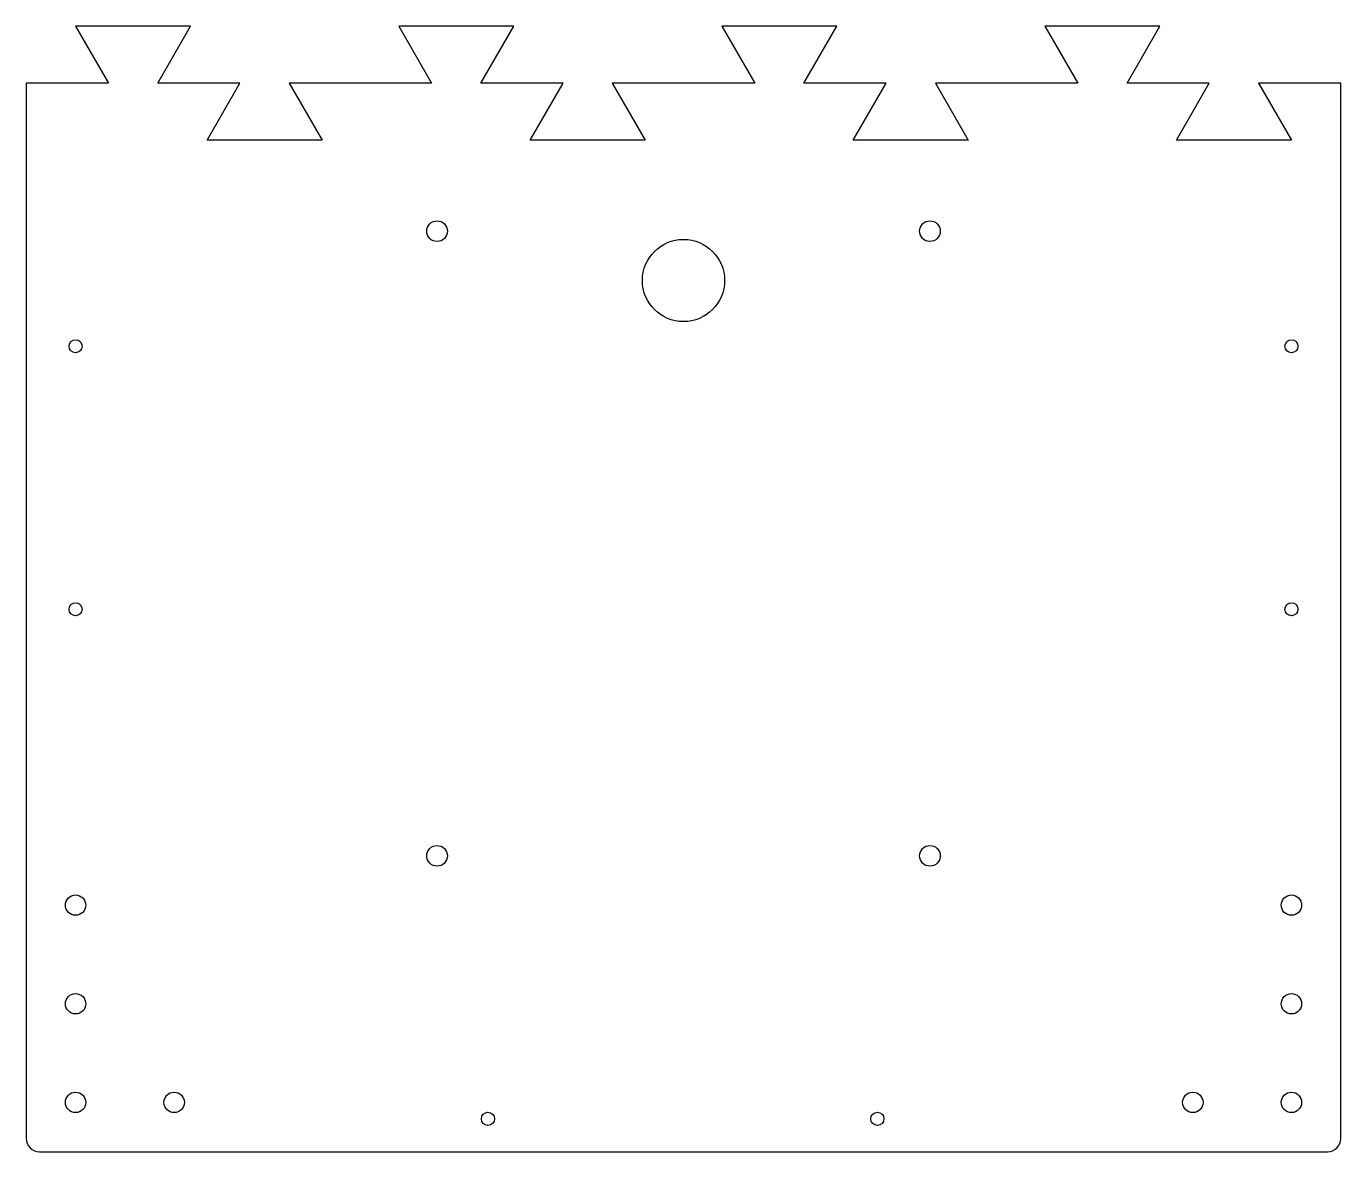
# Model space of a CAD drawing. Header units: millimetres. Extents: x -4 to 396, y 0 to 342.
import ezdxf

# ---------------------------------------------------------------- set-up
doc = ezdxf.new("R2010")
doc.units = ezdxf.units.MM

msp = doc.modelspace()

# ---------------------------------------------------------------- linework, layer by layer
msp.add_lwpolyline([(21, 325), (-4, 325), (-4, 4, 0.414214), (0, 0), (392, 0, 0.414214), (396, 4), (396, 325), (371, 325), (381, 307.68), (346, 307.68), (356, 325), (331, 325), (341, 342.32), (306, 342.32), (316, 325), (272.67, 325), (282.67, 307.68), (247.67, 307.68), (257.67, 325), (232.67, 325), (242.67, 342.32), (207.67, 342.32), (217.67, 325), (174.33, 325), (184.33, 307.68), (149.33, 307.68), (159.33, 325), (134.33, 325), (144.33, 342.32), (109.33, 342.32), (119.33, 325), (76, 325), (86, 307.68), (51, 307.68), (61, 325), (36, 325), (46, 342.32), (11, 342.32)], format="xyb", close=True)
for centre, radius in [((121, 280), 3.15), ((271, 280), 3.15), ((196, 265), 12.5), ((11, 245), 2), ((381, 245), 2), ((11, 165), 2), ((381, 165), 2), ((121, 90), 3.15), ((271, 90), 3.15), ((11, 75), 3.1), ((381, 75), 3.1), ((11, 45), 3.1), ((381, 45), 3.1), ((11, 15), 3.1), ((41, 15), 3.1), ((351, 15), 3.1), ((381, 15), 3.1), ((136.5, 10), 2), ((255, 10), 2)]:
    msp.add_circle(centre, radius)

doc.saveas('drawing.dxf')
